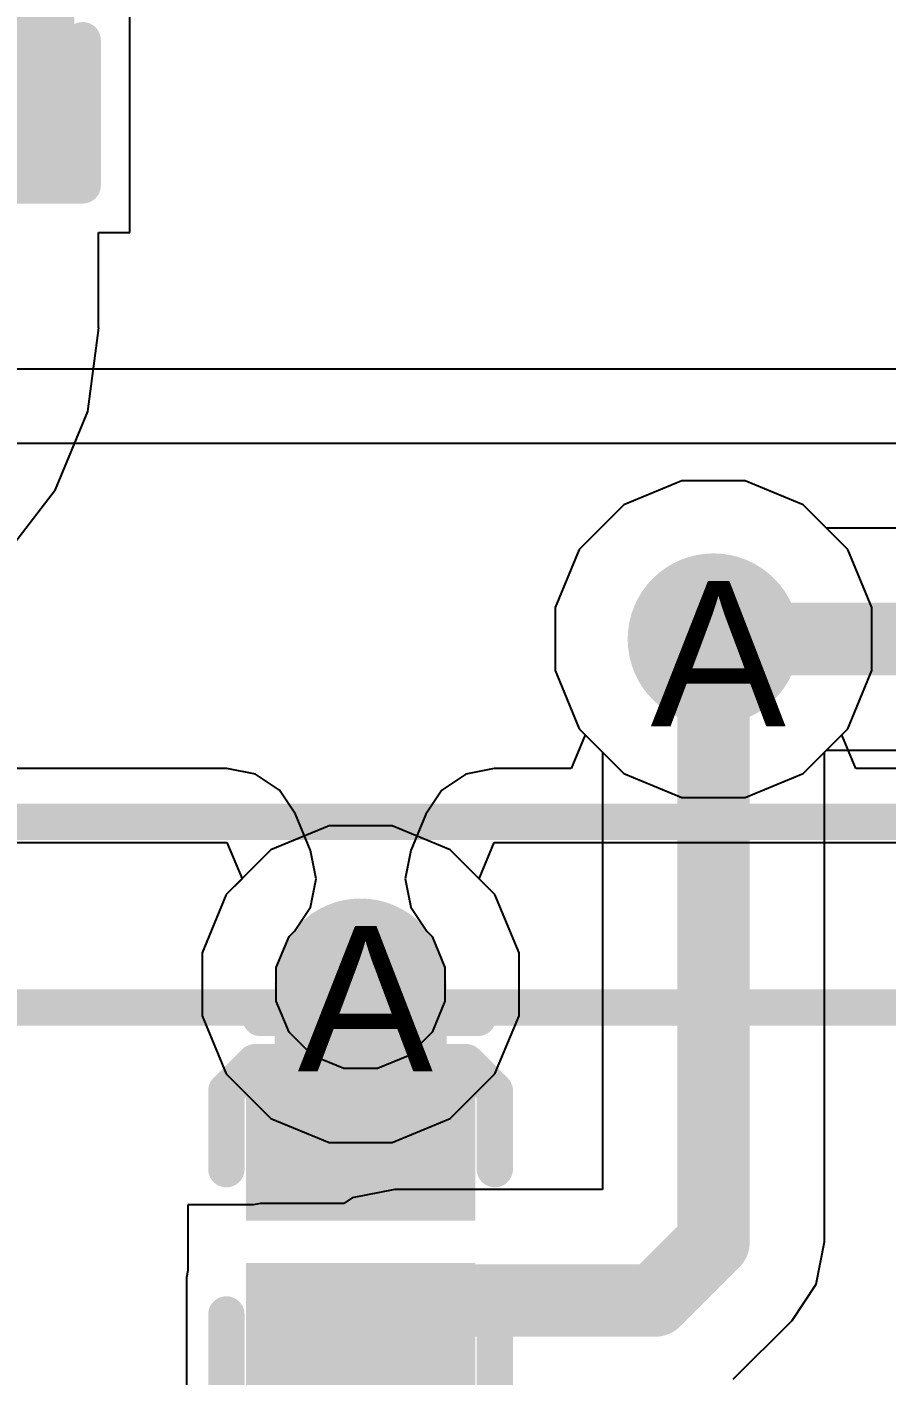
# Model space of a CAD drawing. Header units: inches. Extents: x 0 to 5271, y 0 to 5417.
# Drawn here: x 113.221 to 116.224, y 4.131 to 8.847 of the extents above; entities that cross this region are included whole.
import ezdxf

# ---------------------------------------------------------------- set-up
doc = ezdxf.new("R2010")
doc.units = ezdxf.units.IN
for name, color, linetype in [('Bottom Layer', 5, 'Continuous'), ('Bottom Overlay', 54, 'Continuous'), ('Bottom Paste', 16, 'Continuous'), ('Bottom Solder', 6, 'Continuous'), ('Drill Drawing', 1, 'Continuous'), ('L2_GND1', 16, 'Continuous'), ('L3_SIG1', 76, 'Continuous'), ('L4_PWR', 90, 'Continuous'), ('L5_GND2', 156, 'Continuous'), ('L6_SIG2', 130, 'Continuous'), ('L7_GND3', 216, 'Continuous'), ('Top Layer', 1, 'Continuous'), ('Top Overlay', 2, 'Continuous'), ('Top Paste', 8, 'Continuous'), ('Top Solder', 216, 'Continuous'), ('Via Holes', 16, 'Continuous')]:
    doc.layers.add(name, color=color, linetype=linetype)
doc.styles.add('Arial', font='', dxfattribs={"height": 0.2})
doc.styles.get('Arial').set_extended_font_data('Arial')

# ---------------------------------------------------------------- blocks, each defined once
blk = doc.blocks.new('DFN1006_2L__B__D____________B_119')
at = {"layer": 'Bottom Layer'}
for points in [[(-0.525, 0.35), (-0.125, 0.35), (-0.125, -0.35), (-0.525, -0.35)], [(0.125, 0.35), (0.525, 0.35), (0.525, -0.35), (0.125, -0.35)]]:
    blk.add_hatch(color=5, dxfattribs=at).paths.add_polyline_path(points)
at = {"layer": 'Bottom Paste'}
for points in [[(-0.525, 0.35), (-0.125, 0.35), (-0.125, -0.35), (-0.525, -0.35)], [(0.125, 0.35), (0.525, 0.35), (0.525, -0.35), (0.125, -0.35)]]:
    blk.add_hatch(color=16, dxfattribs=at).paths.add_polyline_path(points)
at = {"layer": 'Bottom Solder'}
for points in [[(-0.5758, 0.4008), (-0.0742, 0.4008), (-0.0742, -0.4008), (-0.5758, -0.4008)], [(0.0742, 0.4008), (0.5758, 0.4008), (0.5758, -0.4008), (0.0742, -0.4008)]]:
    blk.add_hatch(color=6, dxfattribs=at).paths.add_polyline_path(points)
at = {"layer": 'Bottom Overlay'}
for points in [[(-0.6284, 0.3691, 0.127, 0.127, 0), (-0.5283, 0.4692, 0.127, 0.127, 0)], [(-0.254, 0.4692, 0.127, 0.127, 0), (-0.5283, 0.4692, 0.127, 0.127, 0)], [(0.5283, 0.4692, 0.127, 0.127, 0), (0.254, 0.4692, 0.127, 0.127, 0)], [(0.6283, 0.3691, 0.127, 0.127, 0), (0.5283, 0.4692, 0.127, 0.127, 0)], [(-0.7829, -0.35, 0.127, 0.127, 0), (-0.7829, 0.41, 0.127, 0.127, 0)], [(0.783, -0.35, 0.127, 0.127, 0), (0.783, 0.41, 0.127, 0.127, 0)], [(-0.6284, -0.3691, 0.127, 0.127, 0), (-0.6284, 0.3691, 0.127, 0.127, 0)], [(0.6283, -0.3691, 0.127, 0.127, 0), (0.6283, 0.3691, 0.127, 0.127, 0)], [(-0.5283, -0.4692, 0.127, 0.127, 0), (-0.6284, -0.3691, 0.127, 0.127, 0)], [(0.5283, -0.4692, 0.127, 0.127, 0), (0.6283, -0.3691, 0.127, 0.127, 0)], [(-0.4984, -0.4692, 0.127, 0.127, 0), (-0.5283, -0.4692, 0.127, 0.127, 0)], [(-0.254, -0.4692, 0.127, 0.127, 0), (-0.4984, -0.4692, 0.127, 0.127, 0)], [(0.4983, -0.4692, 0.127, 0.127, 0), (0.254, -0.4692, 0.127, 0.127, 0)], [(0.5283, -0.4692, 0.127, 0.127, 0), (0.4983, -0.4692, 0.127, 0.127, 0)]]:
    blk.add_lwpolyline(points, format="xyseb", dxfattribs=at)
for points in [[(-0.5601, 0.4692, 0.0635, 0.0635, 1), (-0.4966, 0.4692, 0.0635, 0.0635, 1)], [(-0.5601, 0.4692, 0.0635, 0.0635, 1), (-0.4966, 0.4692, 0.0635, 0.0635, 1)], [(-0.2858, 0.4692, 0.0635, 0.0635, 1), (-0.2223, 0.4692, 0.0635, 0.0635, 1)], [(0.2222, 0.4692, 0.0635, 0.0635, 1), (0.2857, 0.4692, 0.0635, 0.0635, 1)], [(0.4966, 0.4692, 0.0635, 0.0635, 1), (0.5601, 0.4692, 0.0635, 0.0635, 1)], [(0.4966, 0.4692, 0.0635, 0.0635, 1), (0.5601, 0.4692, 0.0635, 0.0635, 1)], [(-0.8147, 0.41, 0.0635, 0.0635, 1), (-0.7512, 0.41, 0.0635, 0.0635, 1)], [(0.7512, 0.41, 0.0635, 0.0635, 1), (0.8147, 0.41, 0.0635, 0.0635, 1)], [(-0.6601, 0.3691, 0.0635, 0.0635, 1), (-0.5966, 0.3691, 0.0635, 0.0635, 1)], [(-0.6601, 0.3691, 0.0635, 0.0635, 1), (-0.5966, 0.3691, 0.0635, 0.0635, 1)], [(0.5966, 0.3691, 0.0635, 0.0635, 1), (0.6601, 0.3691, 0.0635, 0.0635, 1)], [(0.5966, 0.3691, 0.0635, 0.0635, 1), (0.6601, 0.3691, 0.0635, 0.0635, 1)], [(-0.8147, -0.35, 0.0635, 0.0635, 1), (-0.7512, -0.35, 0.0635, 0.0635, 1)], [(-0.6601, -0.3691, 0.0635, 0.0635, 1), (-0.5966, -0.3691, 0.0635, 0.0635, 1)], [(-0.6601, -0.3691, 0.0635, 0.0635, 1), (-0.5966, -0.3691, 0.0635, 0.0635, 1)], [(0.5966, -0.3691, 0.0635, 0.0635, 1), (0.6601, -0.3691, 0.0635, 0.0635, 1)], [(0.5966, -0.3691, 0.0635, 0.0635, 1), (0.6601, -0.3691, 0.0635, 0.0635, 1)], [(0.7512, -0.35, 0.0635, 0.0635, 1), (0.8147, -0.35, 0.0635, 0.0635, 1)], [(-0.5601, -0.4692, 0.0635, 0.0635, 1), (-0.4966, -0.4692, 0.0635, 0.0635, 1)], [(-0.5601, -0.4692, 0.0635, 0.0635, 1), (-0.4966, -0.4692, 0.0635, 0.0635, 1)], [(-0.5301, -0.4692, 0.0635, 0.0635, 1), (-0.4666, -0.4692, 0.0635, 0.0635, 1)], [(-0.5301, -0.4692, 0.0635, 0.0635, 1), (-0.4666, -0.4692, 0.0635, 0.0635, 1)], [(-0.2858, -0.4692, 0.0635, 0.0635, 1), (-0.2223, -0.4692, 0.0635, 0.0635, 1)], [(0.2222, -0.4692, 0.0635, 0.0635, 1), (0.2857, -0.4692, 0.0635, 0.0635, 1)], [(0.4666, -0.4692, 0.0635, 0.0635, 1), (0.5301, -0.4692, 0.0635, 0.0635, 1)], [(0.4666, -0.4692, 0.0635, 0.0635, 1), (0.5301, -0.4692, 0.0635, 0.0635, 1)], [(0.4966, -0.4692, 0.0635, 0.0635, 1), (0.5601, -0.4692, 0.0635, 0.0635, 1)], [(0.4966, -0.4692, 0.0635, 0.0635, 1), (0.5601, -0.4692, 0.0635, 0.0635, 1)]]:
    blk.add_lwpolyline(points, format="xyseb", close=True, dxfattribs=at)
blk = doc.blocks.new('HC_XH_3A_R_530')
at = {"layer": 'Top Overlay'}
for points in [[(-5, 3.4, 0.127, 0.127, 0), (5, 3.4, 0.127, 0.127, 0)], [(-4.5, 2.7501, 0.127, 0.127, 0), (4.375, 2.7501, 0.127, 0.127, 0)]]:
    blk.add_lwpolyline(points, format="xyseb", dxfattribs=at)
blk = doc.blocks.new('CAP_0402_641')
at = {"layer": 'Top Layer'}
for points in [[(-0.6985, -0.3175), (-0.6985, 0.3175), (-0.2413, 0.3175), (-0.2413, -0.3175)], [(0.2413, -0.3175), (0.2413, 0.3175), (0.6985, 0.3175), (0.6985, -0.3175)]]:
    blk.add_hatch(color=1, dxfattribs=at).paths.add_polyline_path(points)
at = {"layer": 'Top Paste'}
for points in [[(-0.6985, -0.3175), (-0.6985, 0.3175), (-0.2413, 0.3175), (-0.2413, -0.3175)], [(0.2413, -0.3175), (0.2413, 0.3175), (0.6985, 0.3175), (0.6985, -0.3175)]]:
    blk.add_hatch(color=8, dxfattribs=at).paths.add_polyline_path(points)
at = {"layer": 'Top Solder'}
for points in [[(-0.7585, -0.3775), (-0.7585, 0.3775), (-0.1813, 0.3775), (-0.1813, -0.3775)], [(0.1813, -0.3775), (0.1813, 0.3775), (0.7585, 0.3775), (0.7585, -0.3775)]]:
    blk.add_hatch(color=216, dxfattribs=at).paths.add_polyline_path(points)
at = {"layer": 'Top Overlay'}
for points in [[(-0.7874, 0.4064, 0.127, 0.127, 0), (-0.7874, -0.4064, 0.127, 0.127, 0)], [(-0.7874, 0.4064, 0.127, 0.127, 0), (-0.2794, 0.4064, 0.127, 0.127, 0)], [(0.2794, 0.4064, 0.127, 0.127, 0), (0.7874, 0.4064, 0.127, 0.127, 0)], [(0.7874, 0.4064, 0.127, 0.127, 0), (0.7874, -0.4064, 0.127, 0.127, 0)], [(-0.7874, -0.4064, 0.127, 0.127, 0), (-0.2794, -0.4064, 0.127, 0.127, 0)], [(0.2794, -0.4064, 0.127, 0.127, 0), (0.7874, -0.4064, 0.127, 0.127, 0)]]:
    blk.add_lwpolyline(points, format="xyseb", dxfattribs=at)
for points in [[(-0.8191, 0.4064, 0.0635, 0.0635, 1), (-0.7556, 0.4064, 0.0635, 0.0635, 1)], [(-0.8191, 0.4064, 0.0635, 0.0635, 1), (-0.7556, 0.4064, 0.0635, 0.0635, 1)], [(-0.3111, 0.4064, 0.0635, 0.0635, 1), (-0.2476, 0.4064, 0.0635, 0.0635, 1)], [(0.2477, 0.4064, 0.0635, 0.0635, 1), (0.3112, 0.4064, 0.0635, 0.0635, 1)], [(0.7557, 0.4064, 0.0635, 0.0635, 1), (0.8192, 0.4064, 0.0635, 0.0635, 1)], [(0.7557, 0.4064, 0.0635, 0.0635, 1), (0.8192, 0.4064, 0.0635, 0.0635, 1)], [(-0.8191, -0.4064, 0.0635, 0.0635, 1), (-0.7556, -0.4064, 0.0635, 0.0635, 1)], [(-0.8191, -0.4064, 0.0635, 0.0635, 1), (-0.7556, -0.4064, 0.0635, 0.0635, 1)], [(-0.3111, -0.4064, 0.0635, 0.0635, 1), (-0.2476, -0.4064, 0.0635, 0.0635, 1)], [(0.2477, -0.4064, 0.0635, 0.0635, 1), (0.3112, -0.4064, 0.0635, 0.0635, 1)], [(0.7557, -0.4064, 0.0635, 0.0635, 1), (0.8192, -0.4064, 0.0635, 0.0635, 1)], [(0.7557, -0.4064, 0.0635, 0.0635, 1), (0.8192, -0.4064, 0.0635, 0.0635, 1)]]:
    blk.add_lwpolyline(points, format="xyseb", close=True, dxfattribs=at)

msp = doc.modelspace()

# ---------------------------------------------------------------- hatches: boundary and pattern name
at = {"layer": 'Bottom Layer'}
h = msp.add_hatch(color=5, dxfattribs=at)
edge = h.paths.add_edge_path()
edge.add_arc((115.6208, 6.7056), 0.3, 0, 360)
h = msp.add_hatch(color=5, dxfattribs=at)
edge = h.paths.add_edge_path()
edge.add_arc((114.3869, 5.4983), 0.3, 0, 360)
for points in [[(114.0869, 4.7207), (114.688, 4.7207), (114.688, 5.4983), (114.0869, 5.4983)], [(114.037, 2.7397), (114.737, 2.7397), (114.737, 4.4724), (114.037, 4.4724)]]:
    msp.add_hatch(color=5, dxfattribs=at).paths.add_polyline_path(points)
at = {"layer": 'L2_GND1'}
h = msp.add_hatch(color=16, dxfattribs=at)
edge = h.paths.add_edge_path()
edge.add_arc((115.6208, 6.7056), 0.3, 0, 360)
h = msp.add_hatch(color=16, dxfattribs=at)
edge = h.paths.add_edge_path()
edge.add_arc((114.3869, 5.4983), 0.3, 0, 360)
at = {"layer": 'L3_SIG1'}
h = msp.add_hatch(color=76, dxfattribs=at)
edge = h.paths.add_edge_path()
edge.add_arc((115.6208, 6.7056), 0.3, 0, 360)
h = msp.add_hatch(color=76, dxfattribs=at)
edge = h.paths.add_edge_path()
edge.add_arc((114.3869, 5.4983), 0.3, 0, 360)
at = {"layer": 'L4_PWR'}
h = msp.add_hatch(color=90, dxfattribs=at)
edge = h.paths.add_edge_path()
edge.add_arc((115.6208, 6.7056), 0.3, 0, 360)
h = msp.add_hatch(color=90, dxfattribs=at)
edge = h.paths.add_edge_path()
edge.add_arc((114.3869, 5.4983), 0.3, 0, 360)
at = {"layer": 'L5_GND2'}
h = msp.add_hatch(color=156, dxfattribs=at)
edge = h.paths.add_edge_path()
edge.add_arc((115.6208, 6.7056), 0.3, 0, 360)
h = msp.add_hatch(color=156, dxfattribs=at)
edge = h.paths.add_edge_path()
edge.add_arc((114.3869, 5.4983), 0.3, 0, 360)
at = {"layer": 'L6_SIG2'}
h = msp.add_hatch(color=130, dxfattribs=at)
edge = h.paths.add_edge_path()
edge.add_arc((115.6208, 6.7056), 0.3, 0, 360)
h = msp.add_hatch(color=130, dxfattribs=at)
edge = h.paths.add_edge_path()
edge.add_arc((114.3869, 5.4983), 0.3, 0, 360)
at = {"layer": 'L7_GND3'}
h = msp.add_hatch(color=216, dxfattribs=at)
edge = h.paths.add_edge_path()
edge.add_arc((115.6208, 6.7056), 0.3, 0, 360)
h = msp.add_hatch(color=216, dxfattribs=at)
edge = h.paths.add_edge_path()
edge.add_arc((114.3869, 5.4983), 0.3, 0, 360)
at = {"layer": 'Top Layer'}
h = msp.add_hatch(color=1, dxfattribs=at)
edge = h.paths.add_edge_path()
edge.add_arc((115.6208, 6.7056), 0.3, 0, 360)
h = msp.add_hatch(color=1, dxfattribs=at)
edge = h.paths.add_edge_path()
edge.add_arc((114.3869, 5.4983), 0.3, 0, 360)
at = {"layer": 'Via Holes'}
h = msp.add_hatch(color=7, dxfattribs=at)
edge = h.paths.add_edge_path()
edge.add_arc((115.6208, 6.7056), 0.15, 0, 360)
h = msp.add_hatch(color=7, dxfattribs=at)
edge = h.paths.add_edge_path()
edge.add_arc((114.3869, 5.4983), 0.15, 0, 360)

# ---------------------------------------------------------------- linework, layer by layer
at = {"layer": 'Bottom Layer'}
for p, q in [((115.5106, 7.2596), (115.307, 7.1753)), ((115.731, 7.2596), (115.5106, 7.2596)), ((115.9346, 7.1753), (115.731, 7.2596)), ((115.307, 7.1753), (115.1511, 7.0194)), ((116.0905, 7.0194), (115.9346, 7.1753)), ((115.1511, 7.0194), (115.0668, 6.8158)), ((116.1748, 6.8158), (116.0905, 7.0194)), ((115.0668, 6.8158), (115.0668, 6.5954)), ((116.1748, 6.5954), (116.1748, 6.8158)), ((115.0668, 6.5954), (115.1511, 6.3918)), ((116.0905, 6.3918), (116.1748, 6.5954)), ((115.1511, 6.3918), (115.2323, 6.3106)), ((116.0093, 6.3106), (116.0905, 6.3918)), ((115.2323, 6.3106), (115.2323, 4.7805)), ((116.0093, 4.5974), (116.0093, 6.3106)), ((114.5066, 4.7805), (114.358, 4.7509)), ((115.2323, 4.7805), (114.5066, 4.7805)), ((114.012, 4.7264), (113.783, 4.7264)), ((113.783, 4.7264), (113.783, 4.4975)), ((114.037, 4.7314), (114.012, 4.7264)), ((114.3287, 4.7314), (114.037, 4.7314)), ((114.358, 4.7509), (114.3287, 4.7314)), ((115.9797, 4.4487), (116.0093, 4.5974)), ((113.783, 4.4975), (113.778, 4.4724)), ((113.778, 4.4724), (113.778, 3.6479)), ((115.8955, 4.3227), (115.9797, 4.4487)), ((115.6901, 4.1173), (115.8955, 4.3227))]:
    msp.add_line(p, q, dxfattribs=at)
for points in [[(115.6208, 4.5974, 0.254, 0.254, 0), (115.6208, 6.7056, 0.254, 0.254, 0)], [(115.4154, 4.392, 0.254, 0.254, 0), (115.6208, 4.5974, 0.254, 0.254, 0)], [(114.5066, 4.392, 0.254, 0.254, 0), (115.4154, 4.392, 0.254, 0.254, 0)], [(114.387, 4.2724, 0.1608, 0.1608, 0), (114.5066, 4.392, 0.1608, 0.1608, 0)]]:
    msp.add_lwpolyline(points, format="xyseb", dxfattribs=at)
for points in [[(115.5573, 6.7056, 0.127, 0.127, 1), (115.6843, 6.7056, 0.127, 0.127, 1)], [(115.5573, 4.5974, 0.127, 0.127, 1), (115.6843, 4.5974, 0.127, 0.127, 1)], [(115.5573, 4.5974, 0.127, 0.127, 1), (115.6843, 4.5974, 0.127, 0.127, 1)], [(114.4431, 4.392, 0.127, 0.127, 1), (114.5701, 4.392, 0.127, 0.127, 1)], [(115.3519, 4.392, 0.127, 0.127, 1), (115.4789, 4.392, 0.127, 0.127, 1)], [(115.3519, 4.392, 0.127, 0.127, 1), (115.4789, 4.392, 0.127, 0.127, 1)], [(114.4664, 4.392, 0.0804, 0.0804, 1), (114.5468, 4.392, 0.0804, 0.0804, 1)], [(114.3468, 4.2724, 0.0804, 0.0804, 1), (114.4272, 4.2724, 0.0804, 0.0804, 1)]]:
    msp.add_lwpolyline(points, format="xyseb", close=True, dxfattribs=at)
at = {"layer": 'L2_GND1'}
for p, q in [((115.5106, 7.2596), (115.307, 7.1753)), ((115.731, 7.2596), (115.5106, 7.2596)), ((115.9346, 7.1753), (115.731, 7.2596)), ((115.307, 7.1753), (115.1511, 7.0194)), ((116.0905, 7.0194), (115.9346, 7.1753)), ((115.1511, 7.0194), (115.0668, 6.8158)), ((116.1748, 6.8158), (116.0905, 7.0194)), ((115.0668, 6.8158), (115.0668, 6.5954)), ((116.1748, 6.5954), (116.1748, 6.8158)), ((115.0668, 6.5954), (115.1511, 6.3918)), ((116.0905, 6.3918), (116.1748, 6.5954)), ((115.1511, 6.3918), (115.307, 6.2359)), ((115.9346, 6.2359), (116.0905, 6.3918)), ((115.307, 6.2359), (115.5106, 6.1516)), ((115.731, 6.1516), (115.9346, 6.2359)), ((115.5106, 6.1516), (115.731, 6.1516))]:
    msp.add_line(p, q, dxfattribs=at)
at = {"layer": 'L3_SIG1'}
for p, q in [((115.5106, 7.2596), (115.307, 7.1753)), ((115.731, 7.2596), (115.5106, 7.2596)), ((115.9346, 7.1753), (115.731, 7.2596)), ((115.307, 7.1753), (115.1511, 7.0194)), ((116.0905, 7.0194), (115.9346, 7.1753)), ((115.1511, 7.0194), (115.0668, 6.8158)), ((116.1748, 6.8158), (116.0905, 7.0194)), ((115.0668, 6.8158), (115.0668, 6.5954)), ((116.1748, 6.5954), (116.1748, 6.8158)), ((115.0668, 6.5954), (115.1511, 6.3918)), ((116.0905, 6.3918), (116.1748, 6.5954)), ((115.1722, 6.3707), (115.1236, 6.2534)), ((115.1511, 6.3918), (115.1722, 6.3707)), ((116.0694, 6.3707), (116.0905, 6.3918)), ((116.118, 6.2534), (116.0694, 6.3707)), ((113.9199, 6.2534), (109.3638, 6.2534)), ((114.019, 6.2337), (113.9199, 6.2534)), ((114.103, 6.1775), (114.019, 6.2337)), ((114.7548, 6.2337), (114.6708, 6.1775)), ((114.8539, 6.2534), (114.7548, 6.2337)), ((115.1236, 6.2534), (114.8539, 6.2534)), ((116.4199, 6.2534), (116.118, 6.2534)), ((114.1592, 6.0935), (114.103, 6.1775)), ((114.6708, 6.1775), (114.6147, 6.0935)), ((114.2118, 5.9665), (114.1592, 6.0935)), ((114.6147, 6.0935), (114.5621, 5.9665)), ((109.317, 5.9944), (113.9199, 5.9944)), ((113.9199, 5.9944), (113.9725, 5.8674)), ((114.8013, 5.8674), (114.8539, 5.9944)), ((114.8539, 5.9944), (116.4199, 5.9944)), ((114.2315, 5.8674), (114.2118, 5.9665)), ((114.5621, 5.9665), (114.5424, 5.8674)), ((113.9725, 5.8674), (113.9173, 5.8122)), ((114.2118, 5.7683), (114.2315, 5.8674)), ((114.5424, 5.8674), (114.5621, 5.7683)), ((114.8566, 5.8122), (114.8013, 5.8674)), ((113.9173, 5.8122), (113.8329, 5.6085)), ((114.9409, 5.6085), (114.8566, 5.8122)), ((114.1556, 5.6843), (114.2118, 5.7683)), ((114.5621, 5.7683), (114.6182, 5.6843)), ((114.0919, 5.557), (114.1368, 5.6655)), ((114.1368, 5.6655), (114.1556, 5.6843)), ((114.6182, 5.6843), (114.637, 5.6655)), ((114.637, 5.6655), (114.6819, 5.557)), ((113.8329, 5.6085), (113.8329, 5.3881)), ((114.9409, 5.3881), (114.9409, 5.6085)), ((114.0919, 5.4397), (114.0919, 5.557)), ((114.6819, 5.557), (114.6819, 5.4397)), ((114.1368, 5.3312), (114.0919, 5.4397)), ((114.6819, 5.4397), (114.637, 5.3312)), ((113.8329, 5.3881), (113.9173, 5.1845)), ((114.8566, 5.1845), (114.9409, 5.3881)), ((114.2198, 5.2482), (114.1368, 5.3312)), ((114.637, 5.3312), (114.554, 5.2482)), ((114.3282, 5.2033), (114.2198, 5.2482)), ((114.554, 5.2482), (114.4456, 5.2033)), ((114.4456, 5.2033), (114.3282, 5.2033)), ((113.9173, 5.1845), (114.0731, 5.0287)), ((114.7007, 5.0287), (114.8566, 5.1845)), ((114.0731, 5.0287), (114.2767, 4.9443)), ((114.4971, 4.9443), (114.7007, 5.0287)), ((114.2767, 4.9443), (114.4971, 4.9443))]:
    msp.add_line(p, q, dxfattribs=at)
at = {"layer": 'L4_PWR'}
for p, q in [((115.5106, 7.2596), (115.307, 7.1753)), ((115.731, 7.2596), (115.5106, 7.2596)), ((115.9346, 7.1753), (115.731, 7.2596)), ((115.307, 7.1753), (115.1511, 7.0194)), ((116.0905, 7.0194), (115.9346, 7.1753)), ((115.1511, 7.0194), (115.0668, 6.8158)), ((116.1748, 6.8158), (116.0905, 7.0194)), ((115.0668, 6.8158), (115.0668, 6.5954)), ((116.1748, 6.5954), (116.1748, 6.8158)), ((115.0668, 6.5954), (115.1511, 6.3918)), ((116.0905, 6.3918), (116.1748, 6.5954)), ((115.1511, 6.3918), (115.307, 6.2359)), ((115.9346, 6.2359), (116.0905, 6.3918)), ((115.307, 6.2359), (115.5106, 6.1516)), ((115.731, 6.1516), (115.9346, 6.2359)), ((115.5106, 6.1516), (115.731, 6.1516)), ((114.2767, 6.0523), (114.0731, 5.968)), ((114.4971, 6.0523), (114.2767, 6.0523)), ((114.7007, 5.968), (114.4971, 6.0523)), ((114.0731, 5.968), (113.9173, 5.8122)), ((114.8566, 5.8122), (114.7007, 5.968)), ((113.9173, 5.8122), (113.8329, 5.6085)), ((114.9409, 5.6085), (114.8566, 5.8122)), ((113.8329, 5.6085), (113.8329, 5.3881)), ((114.9409, 5.3881), (114.9409, 5.6085)), ((113.8329, 5.3881), (113.9173, 5.1845)), ((114.8566, 5.1845), (114.9409, 5.3881)), ((113.9173, 5.1845), (114.0731, 5.0287)), ((114.7007, 5.0287), (114.8566, 5.1845)), ((114.0731, 5.0287), (114.2767, 4.9443)), ((114.4971, 4.9443), (114.7007, 5.0287)), ((114.2767, 4.9443), (114.4971, 4.9443))]:
    msp.add_line(p, q, dxfattribs=at)
at = {"layer": 'L5_GND2'}
for p, q in [((115.5106, 7.2596), (115.307, 7.1753)), ((115.731, 7.2596), (115.5106, 7.2596)), ((115.9346, 7.1753), (115.731, 7.2596)), ((115.307, 7.1753), (115.1511, 7.0194)), ((116.0905, 7.0194), (115.9346, 7.1753)), ((115.1511, 7.0194), (115.0668, 6.8158)), ((116.1748, 6.8158), (116.0905, 7.0194)), ((115.0668, 6.8158), (115.0668, 6.5954)), ((116.1748, 6.5954), (116.1748, 6.8158)), ((115.0668, 6.5954), (115.1511, 6.3918)), ((116.0905, 6.3918), (116.1748, 6.5954)), ((115.1511, 6.3918), (115.307, 6.2359)), ((115.9346, 6.2359), (116.0905, 6.3918)), ((115.307, 6.2359), (115.5106, 6.1516)), ((115.731, 6.1516), (115.9346, 6.2359)), ((115.5106, 6.1516), (115.731, 6.1516))]:
    msp.add_line(p, q, dxfattribs=at)
at = {"layer": 'L6_SIG2'}
for p, q in [((118.7752, 7.6504), (106.0877, 7.6504)), ((106.0877, 7.3914), (118.8242, 7.3914)), ((115.5106, 7.2596), (115.307, 7.1753)), ((115.731, 7.2596), (115.5106, 7.2596)), ((115.9346, 7.1753), (115.731, 7.2596)), ((115.307, 7.1753), (115.1511, 7.0194)), ((116.0905, 7.0194), (115.9346, 7.1753)), ((115.1511, 7.0194), (115.0668, 6.8158)), ((116.1748, 6.8158), (116.0905, 7.0194)), ((115.0668, 6.8158), (115.0668, 6.5954)), ((116.1748, 6.5954), (116.1748, 6.8158)), ((115.0668, 6.5954), (115.1511, 6.3918)), ((116.0905, 6.3918), (116.1748, 6.5954)), ((115.1511, 6.3918), (115.307, 6.2359)), ((115.9346, 6.2359), (116.0905, 6.3918)), ((115.307, 6.2359), (115.5106, 6.1516)), ((115.731, 6.1516), (115.9346, 6.2359)), ((115.5106, 6.1516), (115.731, 6.1516)), ((114.2767, 6.0523), (114.0731, 5.968)), ((114.4971, 6.0523), (114.2767, 6.0523)), ((114.7007, 5.968), (114.4971, 6.0523)), ((114.0731, 5.968), (113.9173, 5.8122)), ((114.8566, 5.8122), (114.7007, 5.968)), ((113.9173, 5.8122), (113.8329, 5.6085)), ((114.9409, 5.6085), (114.8566, 5.8122)), ((113.8329, 5.6085), (113.8329, 5.3881)), ((114.9409, 5.3881), (114.9409, 5.6085)), ((113.8329, 5.3881), (113.9173, 5.1845)), ((114.8566, 5.1845), (114.9409, 5.3881)), ((113.9173, 5.1845), (114.0731, 5.0287)), ((114.7007, 5.0287), (114.8566, 5.1845)), ((114.0731, 5.0287), (114.2767, 4.9443)), ((114.4971, 4.9443), (114.7007, 5.0287)), ((114.2767, 4.9443), (114.4971, 4.9443))]:
    msp.add_line(p, q, dxfattribs=at)
at = {"layer": 'L7_GND3'}
for p, q in [((115.5106, 7.2596), (115.307, 7.1753)), ((115.731, 7.2596), (115.5106, 7.2596)), ((115.9346, 7.1753), (115.731, 7.2596)), ((115.307, 7.1753), (115.1511, 7.0194)), ((116.0905, 7.0194), (115.9346, 7.1753)), ((115.1511, 7.0194), (115.0668, 6.8158)), ((116.1748, 6.8158), (116.0905, 7.0194)), ((115.0668, 6.8158), (115.0668, 6.5954)), ((116.1748, 6.5954), (116.1748, 6.8158)), ((115.0668, 6.5954), (115.1511, 6.3918)), ((116.0905, 6.3918), (116.1748, 6.5954)), ((115.1511, 6.3918), (115.307, 6.2359)), ((115.9346, 6.2359), (116.0905, 6.3918)), ((115.307, 6.2359), (115.5106, 6.1516)), ((115.731, 6.1516), (115.9346, 6.2359)), ((115.5106, 6.1516), (115.731, 6.1516))]:
    msp.add_line(p, q, dxfattribs=at)
at = {"layer": 'Top Layer'}
for p, q in [((113.5805, 8.1276), (113.5805, 9.0674)), ((113.471, 7.7951), (113.471, 8.1276)), ((113.471, 8.1276), (113.5805, 8.1276)), ((113.4333, 7.5019), (113.4719, 7.7951)), ((113.4719, 7.7951), (113.471, 7.7951)), ((113.471, 7.7951), (113.471, 7.7951)), ((113.3202, 7.2287), (113.4333, 7.5019)), ((113.1401, 6.994), (113.3202, 7.2287)), ((115.5106, 7.2596), (115.307, 7.1753)), ((115.731, 7.2596), (115.5106, 7.2596)), ((115.9346, 7.1753), (115.731, 7.2596)), ((115.307, 7.1753), (115.1511, 7.0194)), ((116.0158, 7.0941), (115.9346, 7.1753)), ((117.4205, 7.0941), (116.0158, 7.0941)), ((115.1511, 7.0194), (115.0668, 6.8158)), ((115.0668, 6.8158), (115.0668, 6.5954)), ((115.0668, 6.5954), (115.1511, 6.3918)), ((115.1511, 6.3918), (115.307, 6.2359)), ((115.9346, 6.2359), (116.0158, 6.3171)), ((116.0158, 6.3171), (117.5814, 6.3171)), ((115.307, 6.2359), (115.5106, 6.1516)), ((115.731, 6.1516), (115.9346, 6.2359)), ((115.5106, 6.1516), (115.731, 6.1516))]:
    msp.add_line(p, q, dxfattribs=at)
msp.add_lwpolyline([(115.6208, 6.7056, 0.254, 0.254, 0), (117.5814, 6.7056, 0.254, 0.254, 0)], format="xyseb", dxfattribs=at)
msp.add_lwpolyline([(115.5573, 6.7056, 0.127, 0.127, 1), (115.6843, 6.7056, 0.127, 0.127, 1)], format="xyseb", close=True, dxfattribs=at)

# ---------------------------------------------------------------- block references
for name, p, rotation in [('CAP_0402_641', (113.009, 9.0801), 90), ('DFN1006_2L__B__D____________B_119', (114.387, 4.5974), 270)]:
    msp.add_blockref(name, p, dxfattribs=dict(rotation=rotation))
msp.add_blockref('HC_XH_3A_R_530', (114.387, 2.667))

# ---------------------------------------------------------------- texts
at = {"layer": 'Drill Drawing', "style": 'Arial'}
for p in [(115.4007, 6.4009), (114.1668, 5.1936)]:
    msp.add_text('A', height=0.508, dxfattribs=at).set_placement(p)

doc.saveas('drawing.dxf')
